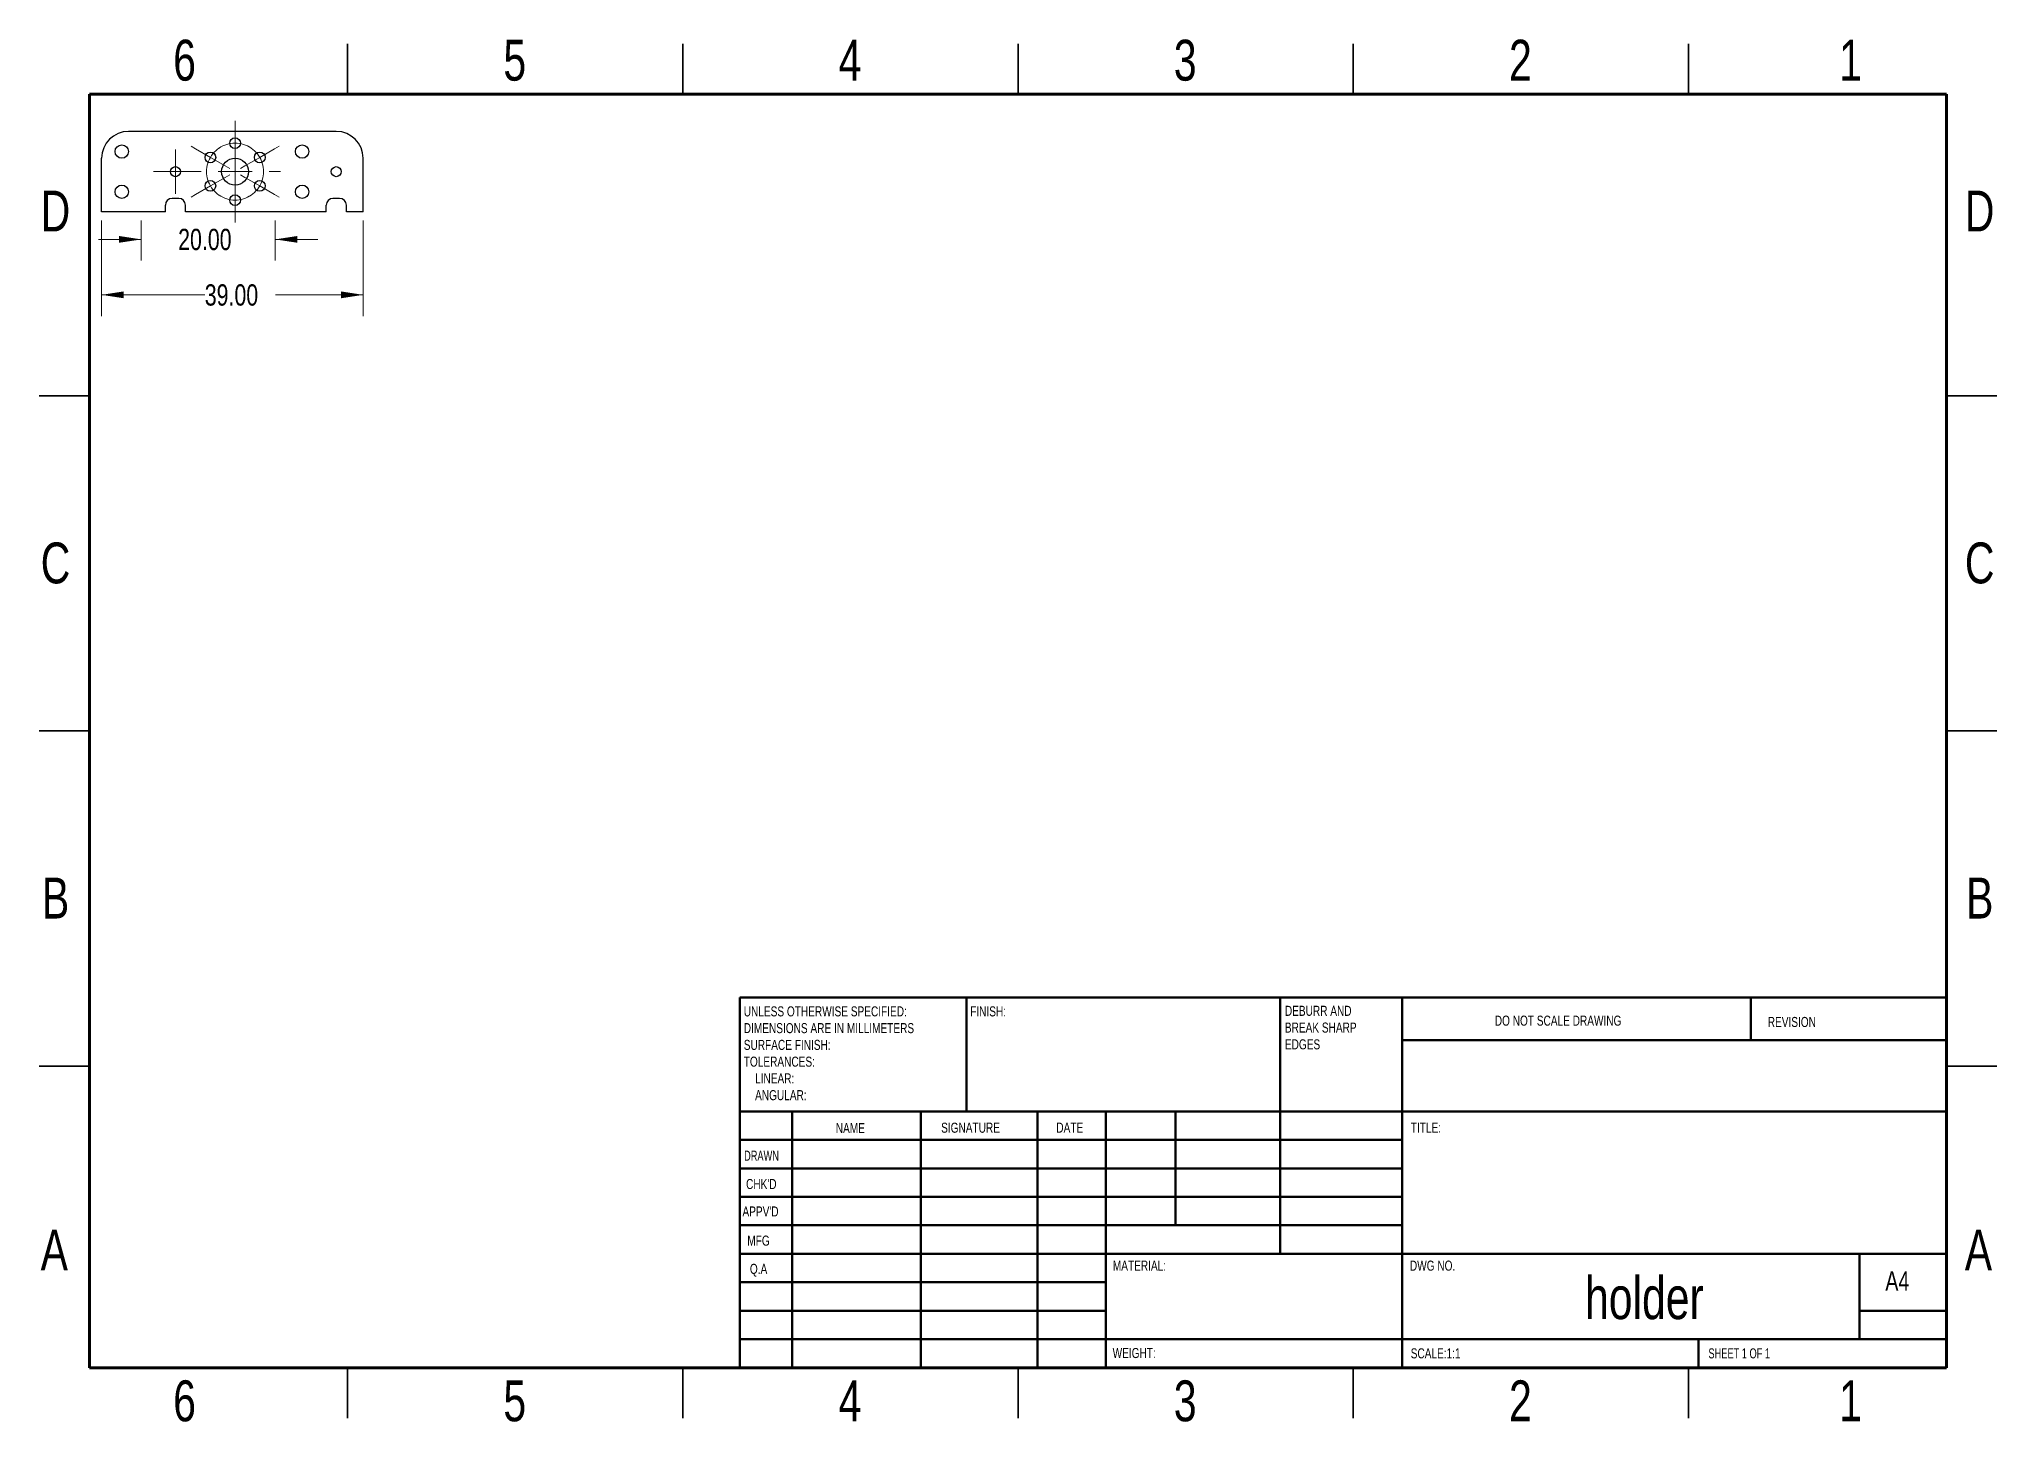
# Model space of a CAD drawing. Header units: millimetres. Extents: x 2 to 295, y 2 to 208.
import ezdxf

# ---------------------------------------------------------------- set-up
doc = ezdxf.new("R2010")
doc.units = ezdxf.units.MM
doc.styles.add('SLDTEXTSTYLE0', font='TXT', dxfattribs={"width": 0.686449})
doc.styles.add('SLDTEXTSTYLE1', font='TXT', dxfattribs={"width": 0.75})
doc.styles.add('SLDTEXTSTYLE2', font='TXT', dxfattribs={"width": 0.6875})
doc.dimstyles.new('SLDDIMSTYLE0', dxfattribs={"dimtxt": 3.175, "dimasz": 3.302, "dimexe": 0, "dimexo": 0.0625, "dimgap": 0.79375, "dimtad": 0, "dimtih": 1, "dimtoh": 1, "dimrnd": 1e-09, "dimzin": 4, "dimdsep": 46, "dimtxsty": 'SLDTEXTSTYLE1', "dimsah": 1, "dimcen": 0.09, "dimadec": 0, "dimazin": 1, "dimtfac": 1, "dimtmove": 0, "dimatfit": 0, "dimfxl": 1, "dimfrac": 2, "dimtolj": 1, "dimtzin": 12, "dimarcsym": 0})
doc.dimstyles.new('SLDDIMSTYLE1', dxfattribs={"dimtxt": 3.175, "dimasz": 3.302, "dimexe": 0, "dimexo": 0.0625, "dimgap": 0.79375, "dimtad": 0, "dimtih": 1, "dimtoh": 1, "dimrnd": 1e-09, "dimzin": 4, "dimdsep": 46, "dimtxsty": 'SLDTEXTSTYLE1', "dimsah": 1, "dimcen": 0.09, "dimadec": 0, "dimazin": 1, "dimtfac": 1, "dimtofl": 0, "dimtmove": 0, "dimatfit": 3, "dimfxl": 1, "dimfrac": 2, "dimtolj": 1, "dimtzin": 12, "dimarcsym": 0})

# ---------------------------------------------------------------- blocks, each defined once
blk = doc.blocks.new('SW_NOTE_0')
at = {"color": 0, "linetype": 'Continuous', "lineweight": 0, "char_height": 1.5, "attachment_point": 1, "style": 'SLDTEXTSTYLE1'}
for s, insert in [('UNLESS OTHERWISE SPECIFIED:', (0, 1.93)), ('DIMENSIONS ARE IN MILLIMETERS', (0, -0.57)), ('TOLERANCES:', (0, -5.57)), ('SURFACE FINISH:', (0, -3.07)), ('LINEAR:', (1.69, -8.07)), ('ANGULAR:', (1.69, -10.57))]:
    blk.add_mtext(s, dxfattribs=dict(at, insert=insert))
blk = doc.blocks.new('SW_NOTE_0_1')
at = {"color": 0, "linetype": 'Continuous', "lineweight": 0, "char_height": 1.5, "attachment_point": 1, "style": 'SLDTEXTSTYLE1'}
for s, insert in [('DEBURR AND', (0, 1.93)), ('BREAK SHARP', (0, -0.57)), ('EDGES', (0, -3.07))]:
    blk.add_mtext(s, dxfattribs=dict(at, insert=insert))
blk = doc.blocks.new('_D')
at = {"color": 7, "linetype": 'Continuous', "lineweight": 0}
for p, q in [((17.72, 181.17), (17.72, 175.16)), ((37.72, 181.17), (37.72, 175.16)), ((17.72, 178.33), (11.37, 178.33)), ((37.72, 178.33), (44.07, 178.33))]:
    blk.add_line(p, q, dxfattribs=at)
at = {"color": 7, "linetype": 'Continuous', "lineweight": 18}
for points in [[(17.72, 178.33), (14.42, 178.84), (14.42, 177.83)], [(37.72, 178.33), (41.02, 177.83), (41.02, 178.84)]]:
    blk.add_solid(points, dxfattribs=at)
at = {"color": 7, "linetype": 'Continuous', "lineweight": 18, "insert": (23.23, 179.91), "char_height": 3.175, "attachment_point": 1, "style": 'SLDTEXTSTYLE1'}
blk.add_mtext('20.00', dxfattribs=at)
blk = doc.blocks.new('_D_1')
at = {"color": 7, "linetype": 'Continuous', "lineweight": 0}
for p, q in [((11.82, 181.17), (11.82, 166.89)), ((50.82, 181.17), (50.82, 166.89)), ((11.82, 170.06), (27.2, 170.06)), ((50.82, 170.06), (37.76, 170.06))]:
    blk.add_line(p, q, dxfattribs=at)
at = {"color": 7, "linetype": 'Continuous', "lineweight": 18}
for points in [[(11.82, 170.06), (15.12, 169.55), (15.12, 170.57)], [(50.82, 170.06), (47.52, 170.57), (47.52, 169.55)]]:
    blk.add_solid(points, dxfattribs=at)
at = {"color": 7, "linetype": 'Continuous', "lineweight": 18, "insert": (27.2, 171.63), "char_height": 3.175, "attachment_point": 1, "style": 'SLDTEXTSTYLE1'}
blk.add_mtext('39.00', dxfattribs=at)
blk = doc.blocks.new('SW_CENTERMARKSYMBOL_0')
at = {"color": 0, "linetype": 'Continuous', "lineweight": 18}
for p, q in [((0, 2.54), (0, 3.29)), ((-2.54, 0), (-3.29, 0)), ((0, 0), (-2.54, 0)), ((0, 0), (0, 2.54)), ((0, 0), (0, -2.54)), ((0, 0), (2.54, 0)), ((2.54, 0), (3.29, 0)), ((0, -2.54), (0, -3.29))]:
    blk.add_line(p, q, dxfattribs=at)
blk = doc.blocks.new('SW_CENTERMARKSYMBOL_1')
at = {"color": 0, "linetype": 'Continuous', "lineweight": 18}
for p, q in [((-3.68, 4.67), (-3.68, 5.46)), ((-3.68, 2.96), (-3.68, 4.67)), ((-3.68, 2.12), (-3.68, 4.67)), ((-9.56, 1.27), (-10.25, 1.67)), ((-7.36, 0), (-9.56, 1.27)), ((-7.36, 0), (-5.16, -1.27)), ((-3.68, 2.12), (-3.68, -0.41)), ((-3.68, -2.12), (-3.68, 0.41)), ((0, 0), (-2.2, -1.27)), ((0, 0), (2.2, 1.27)), ((2.2, 1.27), (2.89, 1.67)), ((-8.76, -2.12), (-10.47, -2.12)), ((-3.68, -2.12), (-6.22, -2.12)), ((-5.16, -1.27), (-4.47, -1.67)), ((-5.16, -2.98), (-4.47, -2.58)), ((-3.68, -0.41), (-3.68, -1.22)), ((-3.68, -2.12), (-3.68, -4.67)), ((-3.68, -2.12), (-1.14, -2.12)), ((-2.2, -1.27), (-2.89, -1.67)), ((-2.2, -2.98), (-2.89, -2.58)), ((1.4, -2.12), (3.11, -2.12)), ((-9.56, -5.52), (-10.25, -5.92)), ((-7.36, -4.25), (-9.56, -5.52)), ((-7.36, -4.25), (-5.16, -2.98)), ((-3.68, -3.83), (-3.68, -3.04)), ((-3.68, -6.38), (-3.68, -3.83)), ((0, -4.25), (-2.2, -2.98)), ((0, -4.25), (2.2, -5.52)), ((2.2, -5.52), (2.89, -5.92)), ((-3.68, -6.38), (-3.68, -8.91)), ((-3.68, -7.21), (-3.68, -8.91)), ((-3.68, -8.91), (-3.68, -9.71))]:
    blk.add_line(p, q, dxfattribs=at)
at = {"color": 0, "linetype": 'Continuous', "lineweight": 0}
for start, end in [(150, 184.2427), (115.7573, 150), (90, 124.2427), (55.7573, 90), (30, 64.2427), (355.7573, 30), (175.7573, 210), (330, 4.2427), (210, 244.2427), (235.7573, 270), (270, 304.2427), (295.7573, 330)]:
    blk.add_arc((-3.68, -2.12), 4.25, start, end, dxfattribs=at)

msp = doc.modelspace()

# ---------------------------------------------------------------- linework, layer by layer
at = {"color": 7, "linetype": 'Continuous', "lineweight": 35}
for p, q in [((48.5, 200), (48.5, 207.5)), ((98.5, 200), (98.5, 207.5)), ((148.5, 207.501), (148.5, 199.999)), ((148.5, 200), (148.5, 207.5)), ((198.5, 200), (198.5, 207.5)), ((248.5, 200), (248.5, 207.5)), ((10, 155), (2.5, 155)), ((287, 155), (294.5, 155)), ((2.499, 105), (10.001, 105)), ((10, 105), (2.5, 105)), ((294.501, 105), (286.999, 105)), ((287, 105), (294.5, 105)), ((10, 55), (2.5, 55)), ((287, 55), (294.5, 55)), ((48.5, 10), (48.5, 2.5)), ((98.5, 10), (98.5, 2.5)), ((148.5, 2.499), (148.5, 10.001)), ((148.5, 10), (148.5, 2.5)), ((198.5, 10), (198.5, 2.5)), ((248.5, 10), (248.5, 2.5))]:
    msp.add_line(p, q, dxfattribs=at)
at = {"color": 7, "linetype": 'Continuous', "lineweight": 70}
for p, q in [((10, 10), (10, 200)), ((10, 200), (287, 200)), ((287, 200), (287, 10)), ((287, 10), (10, 10))]:
    msp.add_line(p, q, dxfattribs=at)
at = {"color": 7, "linetype": 'Continuous', "lineweight": 25}
for p, q in [((46.82, 194.437), (15.82, 194.437)), ((11.82, 182.437), (11.82, 190.437)), ((50.82, 182.437), (50.82, 190.437)), ((23.32, 184.437), (22.32, 184.437)), ((47.32, 184.437), (46.32, 184.437)), ((21.32, 182.437), (11.82, 182.437)), ((21.32, 182.437), (21.32, 183.437)), ((24.32, 182.437), (24.32, 183.437)), ((45.32, 182.437), (24.32, 182.437)), ((45.32, 182.437), (45.32, 183.437)), ((48.32, 182.437), (48.32, 183.437)), ((50.82, 182.437), (48.32, 182.437))]:
    msp.add_line(p, q, dxfattribs=at)
at = {"color": 7, "linetype": 'Continuous', "lineweight": 50}
for p, q in [((107, 65.25), (287, 65.25)), ((107, 65.25), (107, 10)), ((140.8, 48.25), (140.8, 65.25)), ((187.6, 65.25), (187.6, 27)), ((205.8, 65.25), (205.8, 10)), ((257.8, 58.875), (257.8, 65.25)), ((287, 58.875), (205.8, 58.875)), ((287, 48.25), (107, 48.25)), ((114.8, 48.25), (114.8, 10)), ((133.991, 48.25), (133.991, 10)), ((151.399, 48.25), (151.399, 10)), ((161.6, 10), (161.6, 48.25)), ((172, 31.25), (172, 48.25)), ((205.8, 44), (107, 44)), ((205.8, 39.75), (107, 39.75)), ((205.8, 35.5), (107, 35.5)), ((205.8, 31.25), (107, 31.25)), ((161.6, 27), (107, 27)), ((161.6, 27), (287, 27)), ((274, 14.25), (274, 27)), ((161.6, 22.75), (107, 22.75)), ((161.6, 18.5), (107, 18.5)), ((287, 18.5), (274, 18.5)), ((107, 14.25), (287, 14.25)), ((250, 10), (250, 14.25))]:
    msp.add_line(p, q, dxfattribs=at)
at = {"color": 7, "linetype": 'Continuous', "lineweight": 25}
for centre, radius in [((31.72, 192.687), 0.8), ((14.82, 191.437), 1), ((28.039, 190.562), 0.8), ((31.72, 188.437), 2), ((35.4, 190.562), 0.8), ((41.72, 191.437), 1), ((22.82, 188.437), 0.75), ((28.039, 186.312), 0.8), ((35.4, 186.312), 0.8), ((46.82, 188.437), 0.75), ((14.82, 185.437), 1), ((31.72, 184.187), 0.8), ((41.72, 185.437), 1)]:
    msp.add_circle(centre, radius, dxfattribs=at)
for centre, radius, start, end in [((15.82, 190.437), 4, 90, 180), ((46.82, 190.437), 4, 0, 90), ((22.32, 183.437), 1, 90, 180), ((23.32, 183.437), 1, 0, 90), ((46.32, 183.437), 1, 90, 180), ((47.32, 183.437), 1, 0, 90)]:
    msp.add_arc(centre, radius, start, end, dxfattribs=at)

# ---------------------------------------------------------------- block references
at = {"color": 7, "linetype": 'Continuous', "lineweight": 0}
for name, p in [('SW_CENTERMARKSYMBOL_1', (35.4, 190.562)), ('SW_CENTERMARKSYMBOL_0', (22.82, 188.437)), ('SW_NOTE_0', (107.594, 61.987)), ('SW_NOTE_0_1', (188.309, 62.069))]:
    msp.add_blockref(name, p, dxfattribs=at)

# ---------------------------------------------------------------- texts
for s, insert, char_height, attachment_point, style in [('6', (24.189, 208.114), 6.096, 2, 'SLDTEXTSTYLE1'), ('5', (73.439, 208.114), 6.096, 2, 'SLDTEXTSTYLE1'), ('4', (123.439, 208.114), 6.096, 2, 'SLDTEXTSTYLE1'), ('3', (173.439, 208.114), 6.096, 2, 'SLDTEXTSTYLE1'), ('2', (223.439, 208.114), 6.096, 2, 'SLDTEXTSTYLE1'), ('1', (272.689, 208.114), 6.096, 2, 'SLDTEXTSTYLE1'), ('D', (4.93, 185.614), 6.096, 2, 'SLDTEXTSTYLE1'), ('D', (291.93, 185.614), 6.096, 2, 'SLDTEXTSTYLE1'), ('C', (4.937, 133.114), 6.096, 2, 'SLDTEXTSTYLE1'), ('C', (291.937, 133.114), 6.096, 2, 'SLDTEXTSTYLE1'), ('B', (4.953, 83.114), 6.096, 2, 'SLDTEXTSTYLE1'), ('B', (291.953, 83.114), 6.096, 2, 'SLDTEXTSTYLE1'), ('FINISH:', (141.371, 63.919), 1.5, 1, 'SLDTEXTSTYLE1'), ('DO NOT SCALE DRAWING', (219.615, 62.533), 1.5, 1, 'SLDTEXTSTYLE1'), ('REVISION', (260.328, 62.335), 1.5, 1, 'SLDTEXTSTYLE1'), ('NAME', (121.322, 46.501), 1.5, 1, 'SLDTEXTSTYLE1'), ('SIGNATURE', (137.034, 46.562), 1.5, 1, 'SLDTEXTSTYLE1'), ('DATE', (154.215, 46.576), 1.5, 1, 'SLDTEXTSTYLE1'), ('TITLE:', (207.09, 46.576), 1.5, 1, 'SLDTEXTSTYLE1'), ('DRAWN', (107.643, 42.385), 1.5, 1, 'SLDTEXTSTYLE0'), ("CHK'D", (107.939, 38.162), 1.5, 1, 'SLDTEXTSTYLE1'), ("APPV'D", (107.402, 34.066), 1.5, 1, 'SLDTEXTSTYLE1'), ('A', (4.757, 30.614), 6.096, 2, 'SLDTEXTSTYLE1'), ('MFG', (108.124, 29.716), 1.5, 1, 'SLDTEXTSTYLE1'), ('A', (291.757, 30.614), 6.096, 2, 'SLDTEXTSTYLE1'), ('Q.A', (108.509, 25.505), 1.5, 1, 'SLDTEXTSTYLE1'), ('MATERIAL:', (162.646, 25.986), 1.5, 1, 'SLDTEXTSTYLE1'), ('DWG NO.', (206.953, 25.986), 1.5, 1, 'SLDTEXTSTYLE1'), ('holder', (241.93, 23.607), 6.35, 2, 'SLDTEXTSTYLE1'), ('A4', (277.871, 24.406), 2.9104, 1, 'SLDTEXTSTYLE1'), ('WEIGHT:', (162.618, 12.949), 1.4986, 1, 'SLDTEXTSTYLE1'), ('SCALE:1:1', (207.074, 12.9), 1.5, 1, 'SLDTEXTSTYLE1'), ('SHEET 1 OF 1', (251.478, 12.9), 1.5, 1, 'SLDTEXTSTYLE2'), ('6', (24.189, 8.114), 6.096, 2, 'SLDTEXTSTYLE1'), ('5', (73.439, 8.114), 6.096, 2, 'SLDTEXTSTYLE1'), ('4', (123.439, 8.114), 6.096, 2, 'SLDTEXTSTYLE1'), ('3', (173.439, 8.114), 6.096, 2, 'SLDTEXTSTYLE1'), ('2', (223.439, 8.114), 6.096, 2, 'SLDTEXTSTYLE1'), ('1', (272.689, 8.114), 6.096, 2, 'SLDTEXTSTYLE1')]:
    msp.add_mtext(s, dxfattribs=dict(at, insert=insert, char_height=char_height, attachment_point=attachment_point, style=style))

# ---------------------------------------------------------------- dimensions: what is measured, and where the dimension line sits
at = {"color": 7, "linetype": 'Continuous', "lineweight": 18}
for base, p1, p2, dimstyle, picture, middle in [((17.72, 178.333), (37.72, 182.437), (17.72, 182.437), 'SLDDIMSTYLE0', '_D', (28.506, 178.333)), ((50.82, 170.062), (11.82, 182.437), (50.82, 182.437), 'SLDDIMSTYLE1', '_D_1', (32.483, 170.062))]:
    dim = msp.add_linear_dim(base=base, p1=p1, p2=p2, dimstyle=dimstyle, dxfattribs=at)
    dim.commit()
    dim.dimension.update_dxf_attribs({"geometry": picture, "text_midpoint": middle, "dimtype": 160})

doc.saveas('drawing.dxf')
